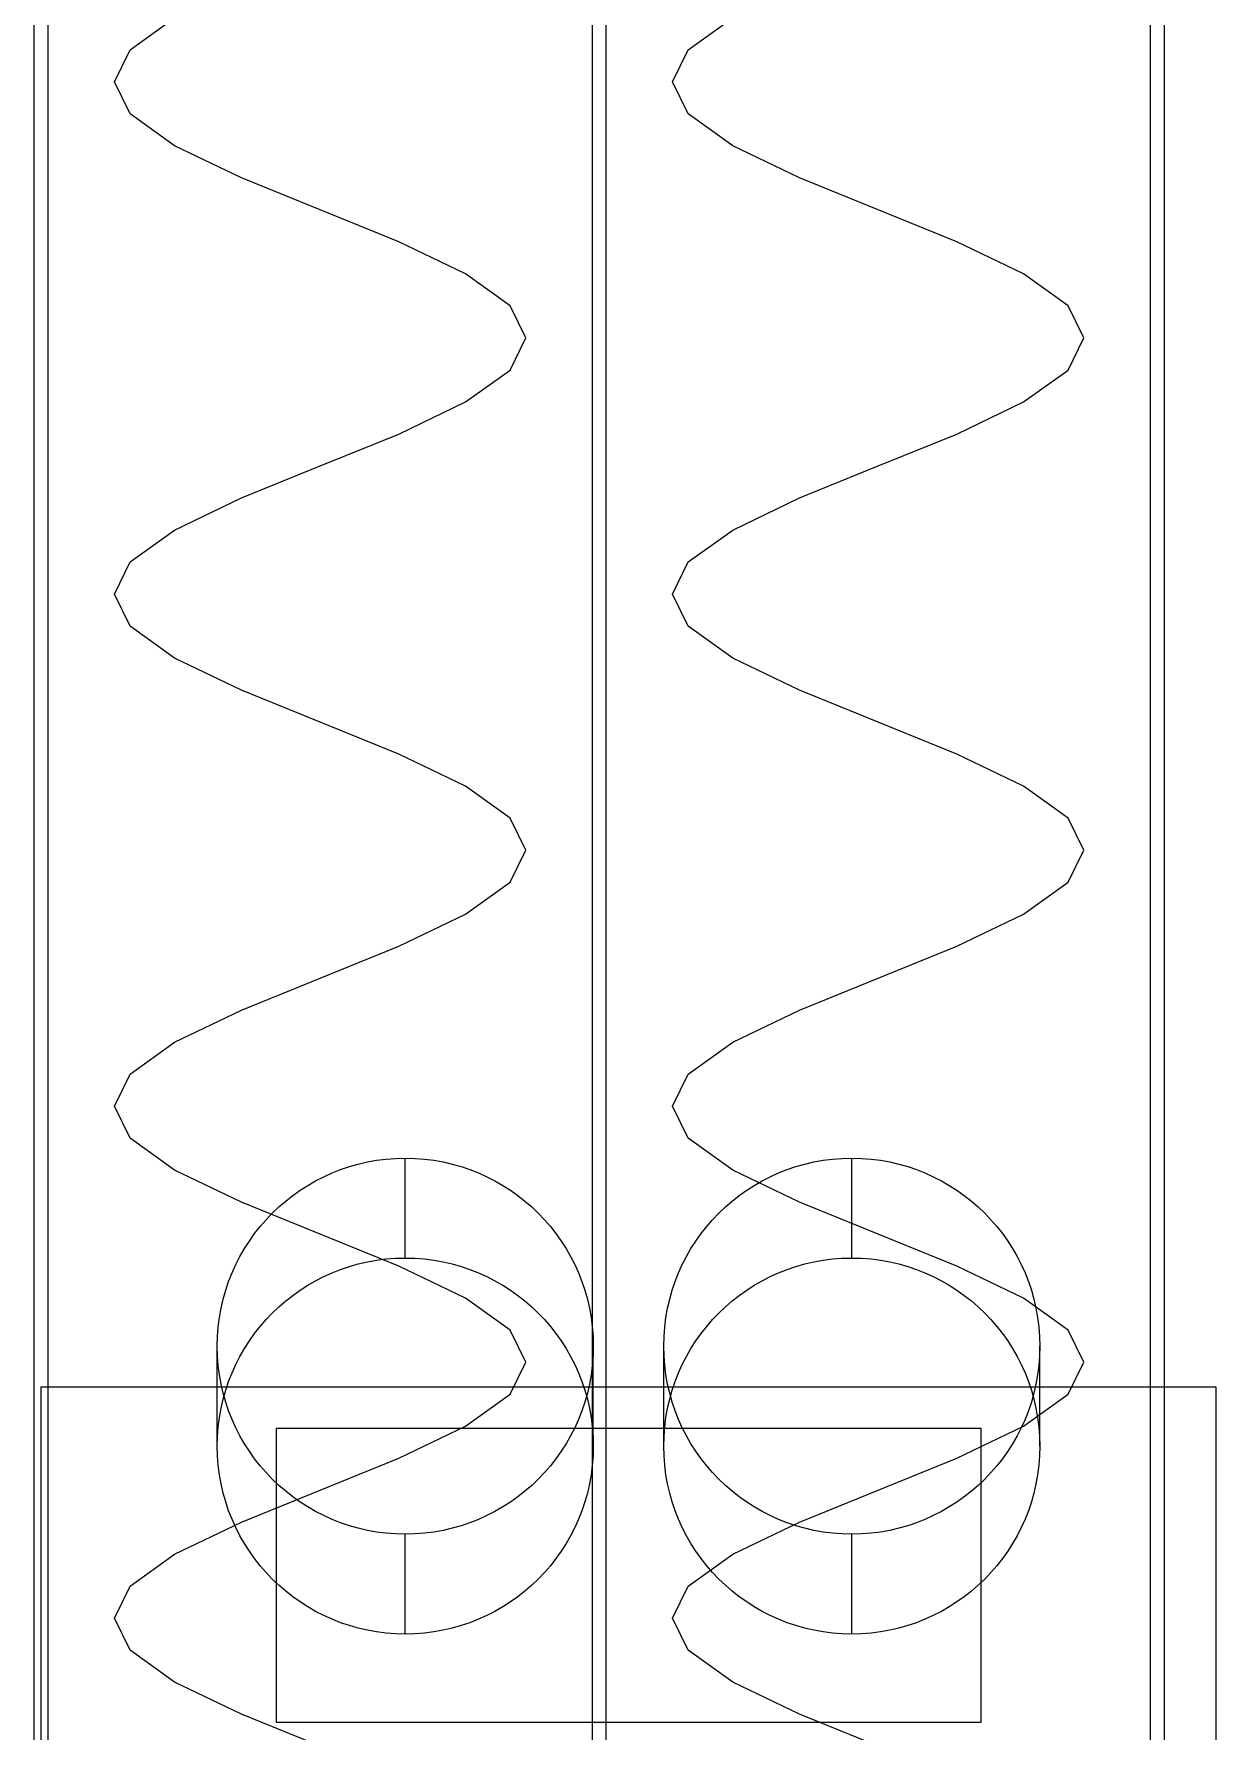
# Model space of a CAD drawing. Header units: metres. Extents: x -4 to 954, y -25 to 874.
# Drawn here: x 378.8 to 580, y 276.5 to 565.3 of the extents above; entities that cross this region are included whole.
import ezdxf

# ---------------------------------------------------------------- set-up
doc = ezdxf.new("R2010")
doc.units = ezdxf.units.M
for name, color, linetype in [('07_CHAROLAS_Y_CANALES', 5, 'Continuous'), ('08_RESORTES_HELICOIDALES', 1, 'Continuous'), ('11_CONSOLA_MANOMETROS_PRESOSTATO', 4, 'Continuous')]:
    doc.layers.add(name, color=color, linetype=linetype)

msp = doc.modelspace()

# ---------------------------------------------------------------- linework, layer by layer
at = {"layer": '07_CHAROLAS_Y_CANALES'}
for p, q in [((378.8, 800, 552), (378.8, 150, 552)), ((378.8, 800, 612), (378.8, 150, 612)), ((378.8, 800, 752), (378.8, 150, 752)), ((378.8, 800, 812), (378.8, 150, 812)), ((378.8, 800, 952), (378.8, 150, 952)), ((378.8, 800, 1012), (378.8, 150, 1012)), ((378.8, 800, 1152), (378.8, 150, 1152)), ((378.8, 800, 1212), (378.8, 150, 1212)), ((378.8, 800, 1352), (378.8, 150, 1352)), ((378.8, 800, 1412), (378.8, 150, 1412)), ((378.8, 800, 1552), (378.8, 150, 1552)), ((378.8, 800, 1612), (378.8, 150, 1612)), ((381.2, 150, 552), (381.2, 800, 552)), ((381.2, 150, 612), (381.2, 800, 552)), ((381.2, 150, 752), (381.2, 800, 752)), ((381.2, 150, 812), (381.2, 800, 752)), ((381.2, 150, 952), (381.2, 800, 952)), ((381.2, 150, 1012), (381.2, 800, 952)), ((381.2, 150, 1152), (381.2, 800, 1152)), ((381.2, 150, 1212), (381.2, 800, 1152)), ((381.2, 150, 1352), (381.2, 800, 1352)), ((381.2, 150, 1412), (381.2, 800, 1352)), ((381.2, 150, 1552), (381.2, 800, 1552)), ((381.2, 150, 1612), (381.2, 800, 1552)), ((473.8, 800, 552), (473.8, 150, 552)), ((473.8, 800, 612), (473.8, 150, 612)), ((473.8, 800, 752), (473.8, 150, 752)), ((473.8, 800, 812), (473.8, 150, 812)), ((473.8, 800, 952), (473.8, 150, 952)), ((473.8, 800, 1012), (473.8, 150, 1012)), ((473.8, 800, 1152), (473.8, 150, 1152)), ((473.8, 800, 1212), (473.8, 150, 1212)), ((473.8, 800, 1352), (473.8, 150, 1352)), ((473.8, 800, 1412), (473.8, 150, 1412)), ((473.8, 800, 1552), (473.8, 150, 1552)), ((473.8, 800, 1612), (473.8, 150, 1612)), ((476.2, 150, 552), (476.2, 800, 552)), ((476.2, 150, 612), (476.2, 800, 552)), ((476.2, 150, 752), (476.2, 800, 752)), ((476.2, 150, 812), (476.2, 800, 752)), ((476.2, 150, 952), (476.2, 800, 952)), ((476.2, 150, 1012), (476.2, 800, 952)), ((476.2, 150, 1152), (476.2, 800, 1152)), ((476.2, 150, 1212), (476.2, 800, 1152)), ((476.2, 150, 1352), (476.2, 800, 1352)), ((476.2, 150, 1412), (476.2, 800, 1352)), ((476.2, 150, 1552), (476.2, 800, 1552)), ((476.2, 150, 1612), (476.2, 800, 1552)), ((568.8, 800, 552), (568.8, 150, 552)), ((568.8, 800, 612), (568.8, 150, 612)), ((568.8, 800, 752), (568.8, 150, 752)), ((568.8, 800, 812), (568.8, 150, 812)), ((568.8, 800, 952), (568.8, 150, 952)), ((568.8, 800, 1012), (568.8, 150, 1012)), ((568.8, 800, 1152), (568.8, 150, 1152)), ((568.8, 800, 1212), (568.8, 150, 1212)), ((568.8, 800, 1352), (568.8, 150, 1352)), ((568.8, 800, 1412), (568.8, 150, 1412)), ((568.8, 800, 1552), (568.8, 150, 1552)), ((568.8, 800, 1612), (568.8, 150, 1612)), ((571.2, 150, 552), (571.2, 800, 552)), ((571.2, 150, 612), (571.2, 800, 552)), ((571.2, 150, 752), (571.2, 800, 752)), ((571.2, 150, 812), (571.2, 800, 752)), ((571.2, 150, 952), (571.2, 800, 952)), ((571.2, 150, 1012), (571.2, 800, 952)), ((571.2, 150, 1152), (571.2, 800, 1152)), ((571.2, 150, 1212), (571.2, 800, 1152)), ((571.2, 150, 1352), (571.2, 800, 1352)), ((571.2, 150, 1412), (571.2, 800, 1352)), ((571.2, 150, 1552), (571.2, 800, 1552)), ((571.2, 150, 1612), (571.2, 800, 1552))]:
    msp.add_line(p, q, dxfattribs=at)
at = {"layer": '08_RESORTES_HELICOIDALES'}
for p, q in [((395.16, 562.59, 581.61), (402.75, 568.04, 570.25)), ((395.16, 562.59, 781.61), (402.75, 568.04, 770.25)), ((395.16, 562.59, 981.61), (402.75, 568.04, 970.25)), ((395.16, 562.59, 1181.61), (402.75, 568.04, 1170.25)), ((395.16, 562.59, 1381.61), (402.75, 568.04, 1370.25)), ((395.16, 562.59, 1581.61), (402.75, 568.04, 1570.25)), ((490.16, 562.59, 581.61), (497.75, 568.04, 570.25)), ((490.16, 562.59, 781.61), (497.75, 568.04, 770.25)), ((490.16, 562.59, 981.61), (497.75, 568.04, 970.25)), ((490.16, 562.59, 1181.61), (497.75, 568.04, 1170.25)), ((490.16, 562.59, 1381.61), (497.75, 568.04, 1370.25)), ((490.16, 562.59, 1581.61), (497.75, 568.04, 1570.25)), ((392.5, 557.14, 595), (395.16, 562.59, 581.61)), ((392.5, 557.14, 795), (395.16, 562.59, 781.61)), ((392.5, 557.14, 995), (395.16, 562.59, 981.61)), ((392.5, 557.14, 1195), (395.16, 562.59, 1181.61)), ((392.5, 557.14, 1395), (395.16, 562.59, 1381.61)), ((392.5, 557.14, 1595), (395.16, 562.59, 1581.61)), ((487.5, 557.14, 595), (490.16, 562.59, 581.61)), ((487.5, 557.14, 795), (490.16, 562.59, 781.61)), ((487.5, 557.14, 995), (490.16, 562.59, 981.61)), ((487.5, 557.14, 1195), (490.16, 562.59, 1181.61)), ((487.5, 557.14, 1395), (490.16, 562.59, 1381.61)), ((487.5, 557.14, 1595), (490.16, 562.59, 1581.61)), ((395.16, 551.7, 608.39), (392.5, 557.14, 595)), ((395.16, 551.7, 808.39), (392.5, 557.14, 795)), ((395.16, 551.7, 1008.39), (392.5, 557.14, 995)), ((395.16, 551.7, 1208.39), (392.5, 557.14, 1195)), ((395.16, 551.7, 1408.39), (392.5, 557.14, 1395)), ((395.16, 551.7, 1608.39), (392.5, 557.14, 1595)), ((490.16, 551.7, 608.39), (487.5, 557.14, 595)), ((490.16, 551.7, 808.39), (487.5, 557.14, 795)), ((490.16, 551.7, 1008.39), (487.5, 557.14, 995)), ((490.16, 551.7, 1208.39), (487.5, 557.14, 1195)), ((490.16, 551.7, 1408.39), (487.5, 557.14, 1395)), ((490.16, 551.7, 1608.39), (487.5, 557.14, 1595)), ((402.75, 546.25, 619.75), (395.16, 551.7, 608.39)), ((402.75, 546.25, 819.75), (395.16, 551.7, 808.39)), ((402.75, 546.25, 1019.75), (395.16, 551.7, 1008.39)), ((402.75, 546.25, 1219.75), (395.16, 551.7, 1208.39)), ((402.75, 546.25, 1419.75), (395.16, 551.7, 1408.39)), ((402.75, 546.25, 1619.75), (395.16, 551.7, 1608.39)), ((497.75, 546.25, 619.75), (490.16, 551.7, 608.39)), ((497.75, 546.25, 819.75), (490.16, 551.7, 808.39)), ((497.75, 546.25, 1019.75), (490.16, 551.7, 1008.39)), ((497.75, 546.25, 1219.75), (490.16, 551.7, 1208.39)), ((497.75, 546.25, 1419.75), (490.16, 551.7, 1408.39)), ((497.75, 546.25, 1619.75), (490.16, 551.7, 1608.39)), ((414.11, 540.8, 627.34), (402.75, 546.25, 619.75)), ((414.11, 540.8, 827.34), (402.75, 546.25, 819.75)), ((414.11, 540.8, 1027.34), (402.75, 546.25, 1019.75)), ((414.11, 540.8, 1227.34), (402.75, 546.25, 1219.75)), ((414.11, 540.8, 1427.34), (402.75, 546.25, 1419.75)), ((414.11, 540.8, 1627.34), (402.75, 546.25, 1619.75)), ((509.11, 540.8, 627.34), (497.75, 546.25, 619.75)), ((509.11, 540.8, 827.34), (497.75, 546.25, 819.75)), ((509.11, 540.8, 1027.34), (497.75, 546.25, 1019.75)), ((509.11, 540.8, 1227.34), (497.75, 546.25, 1219.75)), ((509.11, 540.8, 1427.34), (497.75, 546.25, 1419.75)), ((509.11, 540.8, 1627.34), (497.75, 546.25, 1619.75)), ((427.5, 535.36, 630), (414.11, 540.8, 627.34)), ((427.5, 535.36, 830), (414.11, 540.8, 827.34)), ((427.5, 535.36, 1030), (414.11, 540.8, 1027.34)), ((427.5, 535.36, 1230), (414.11, 540.8, 1227.34)), ((427.5, 535.36, 1430), (414.11, 540.8, 1427.34)), ((427.5, 535.36, 1630), (414.11, 540.8, 1627.34)), ((522.5, 535.36, 630), (509.11, 540.8, 627.34)), ((522.5, 535.36, 830), (509.11, 540.8, 827.34)), ((522.5, 535.36, 1030), (509.11, 540.8, 1027.34)), ((522.5, 535.36, 1230), (509.11, 540.8, 1227.34)), ((522.5, 535.36, 1430), (509.11, 540.8, 1427.34)), ((522.5, 535.36, 1630), (509.11, 540.8, 1627.34)), ((440.89, 529.91, 627.34), (427.5, 535.36, 630)), ((440.89, 529.91, 827.34), (427.5, 535.36, 830)), ((440.89, 529.91, 1027.34), (427.5, 535.36, 1030)), ((440.89, 529.91, 1227.34), (427.5, 535.36, 1230)), ((440.89, 529.91, 1427.34), (427.5, 535.36, 1430)), ((440.89, 529.91, 1627.34), (427.5, 535.36, 1630)), ((535.89, 529.91, 627.34), (522.5, 535.36, 630)), ((535.89, 529.91, 827.34), (522.5, 535.36, 830)), ((535.89, 529.91, 1027.34), (522.5, 535.36, 1030)), ((535.89, 529.91, 1227.34), (522.5, 535.36, 1230)), ((535.89, 529.91, 1427.34), (522.5, 535.36, 1430)), ((535.89, 529.91, 1627.34), (522.5, 535.36, 1630)), ((452.25, 524.46, 619.75), (440.89, 529.91, 627.34)), ((452.25, 524.46, 819.75), (440.89, 529.91, 827.34)), ((452.25, 524.46, 1019.75), (440.89, 529.91, 1027.34)), ((452.25, 524.46, 1219.75), (440.89, 529.91, 1227.34)), ((452.25, 524.46, 1419.75), (440.89, 529.91, 1427.34)), ((452.25, 524.46, 1619.75), (440.89, 529.91, 1627.34)), ((547.25, 524.46, 619.75), (535.89, 529.91, 627.34)), ((547.25, 524.46, 819.75), (535.89, 529.91, 827.34)), ((547.25, 524.46, 1019.75), (535.89, 529.91, 1027.34)), ((547.25, 524.46, 1219.75), (535.89, 529.91, 1227.34)), ((547.25, 524.46, 1419.75), (535.89, 529.91, 1427.34)), ((547.25, 524.46, 1619.75), (535.89, 529.91, 1627.34)), ((459.84, 519.02, 608.39), (452.25, 524.46, 619.75)), ((459.84, 519.02, 808.39), (452.25, 524.46, 819.75)), ((459.84, 519.02, 1008.39), (452.25, 524.46, 1019.75)), ((459.84, 519.02, 1208.39), (452.25, 524.46, 1219.75)), ((459.84, 519.02, 1408.39), (452.25, 524.46, 1419.75)), ((459.84, 519.02, 1608.39), (452.25, 524.46, 1619.75)), ((554.84, 519.02, 608.39), (547.25, 524.46, 619.75)), ((554.84, 519.02, 808.39), (547.25, 524.46, 819.75)), ((554.84, 519.02, 1008.39), (547.25, 524.46, 1019.75)), ((554.84, 519.02, 1208.39), (547.25, 524.46, 1219.75)), ((554.84, 519.02, 1408.39), (547.25, 524.46, 1419.75)), ((554.84, 519.02, 1608.39), (547.25, 524.46, 1619.75)), ((462.5, 513.57, 595), (459.84, 519.02, 608.39)), ((462.5, 513.57, 795), (459.84, 519.02, 808.39)), ((462.5, 513.57, 995), (459.84, 519.02, 1008.39)), ((462.5, 513.57, 1195), (459.84, 519.02, 1208.39)), ((462.5, 513.57, 1395), (459.84, 519.02, 1408.39)), ((462.5, 513.57, 1595), (459.84, 519.02, 1608.39)), ((557.5, 513.57, 595), (554.84, 519.02, 608.39)), ((557.5, 513.57, 795), (554.84, 519.02, 808.39)), ((557.5, 513.57, 995), (554.84, 519.02, 1008.39)), ((557.5, 513.57, 1195), (554.84, 519.02, 1208.39)), ((557.5, 513.57, 1395), (554.84, 519.02, 1408.39)), ((557.5, 513.57, 1595), (554.84, 519.02, 1608.39)), ((459.84, 508.12, 581.61), (462.5, 513.57, 595)), ((459.84, 508.12, 781.61), (462.5, 513.57, 795)), ((459.84, 508.12, 981.61), (462.5, 513.57, 995)), ((459.84, 508.12, 1181.61), (462.5, 513.57, 1195)), ((459.84, 508.12, 1381.61), (462.5, 513.57, 1395)), ((459.84, 508.12, 1581.61), (462.5, 513.57, 1595)), ((554.84, 508.12, 581.61), (557.5, 513.57, 595)), ((554.84, 508.12, 781.61), (557.5, 513.57, 795)), ((554.84, 508.12, 981.61), (557.5, 513.57, 995)), ((554.84, 508.12, 1181.61), (557.5, 513.57, 1195)), ((554.84, 508.12, 1381.61), (557.5, 513.57, 1395)), ((554.84, 508.12, 1581.61), (557.5, 513.57, 1595)), ((452.25, 502.68, 570.25), (459.84, 508.12, 581.61)), ((452.25, 502.68, 770.25), (459.84, 508.12, 781.61)), ((452.25, 502.68, 970.25), (459.84, 508.12, 981.61)), ((452.25, 502.68, 1170.25), (459.84, 508.12, 1181.61)), ((452.25, 502.68, 1370.25), (459.84, 508.12, 1381.61)), ((452.25, 502.68, 1570.25), (459.84, 508.12, 1581.61)), ((547.25, 502.68, 570.25), (554.84, 508.12, 581.61)), ((547.25, 502.68, 770.25), (554.84, 508.12, 781.61)), ((547.25, 502.68, 970.25), (554.84, 508.12, 981.61)), ((547.25, 502.68, 1170.25), (554.84, 508.12, 1181.61)), ((547.25, 502.68, 1370.25), (554.84, 508.12, 1381.61)), ((547.25, 502.68, 1570.25), (554.84, 508.12, 1581.61)), ((440.89, 497.23, 562.66), (452.25, 502.68, 570.25)), ((440.89, 497.23, 762.66), (452.25, 502.68, 770.25)), ((440.89, 497.23, 962.66), (452.25, 502.68, 970.25)), ((440.89, 497.23, 1162.66), (452.25, 502.68, 1170.25)), ((440.89, 497.23, 1362.66), (452.25, 502.68, 1370.25)), ((440.89, 497.23, 1562.66), (452.25, 502.68, 1570.25)), ((535.89, 497.23, 562.66), (547.25, 502.68, 570.25)), ((535.89, 497.23, 762.66), (547.25, 502.68, 770.25)), ((535.89, 497.23, 962.66), (547.25, 502.68, 970.25)), ((535.89, 497.23, 1162.66), (547.25, 502.68, 1170.25)), ((535.89, 497.23, 1362.66), (547.25, 502.68, 1370.25)), ((535.89, 497.23, 1562.66), (547.25, 502.68, 1570.25)), ((427.5, 491.79, 560), (440.89, 497.23, 562.66)), ((427.5, 491.79, 760), (440.89, 497.23, 762.66)), ((427.5, 491.79, 960), (440.89, 497.23, 962.66)), ((427.5, 491.79, 1160), (440.89, 497.23, 1162.66)), ((427.5, 491.79, 1360), (440.89, 497.23, 1362.66)), ((427.5, 491.79, 1560), (440.89, 497.23, 1562.66)), ((522.5, 491.79, 560), (535.89, 497.23, 562.66)), ((522.5, 491.79, 760), (535.89, 497.23, 762.66)), ((522.5, 491.79, 960), (535.89, 497.23, 962.66)), ((522.5, 491.79, 1160), (535.89, 497.23, 1162.66)), ((522.5, 491.79, 1360), (535.89, 497.23, 1362.66)), ((522.5, 491.79, 1560), (535.89, 497.23, 1562.66)), ((414.11, 486.34, 562.66), (427.5, 491.79, 560)), ((414.11, 486.34, 762.66), (427.5, 491.79, 760)), ((414.11, 486.34, 962.66), (427.5, 491.79, 960)), ((414.11, 486.34, 1162.66), (427.5, 491.79, 1160)), ((414.11, 486.34, 1362.66), (427.5, 491.79, 1360)), ((414.11, 486.34, 1562.66), (427.5, 491.79, 1560)), ((509.11, 486.34, 562.66), (522.5, 491.79, 560)), ((509.11, 486.34, 762.66), (522.5, 491.79, 760)), ((509.11, 486.34, 962.66), (522.5, 491.79, 960)), ((509.11, 486.34, 1162.66), (522.5, 491.79, 1160)), ((509.11, 486.34, 1362.66), (522.5, 491.79, 1360)), ((509.11, 486.34, 1562.66), (522.5, 491.79, 1560)), ((402.75, 480.89, 570.25), (414.11, 486.34, 562.66)), ((402.75, 480.89, 770.25), (414.11, 486.34, 762.66)), ((402.75, 480.89, 970.25), (414.11, 486.34, 962.66)), ((402.75, 480.89, 1170.25), (414.11, 486.34, 1162.66)), ((402.75, 480.89, 1370.25), (414.11, 486.34, 1362.66)), ((402.75, 480.89, 1570.25), (414.11, 486.34, 1562.66)), ((497.75, 480.89, 570.25), (509.11, 486.34, 562.66)), ((497.75, 480.89, 770.25), (509.11, 486.34, 762.66)), ((497.75, 480.89, 970.25), (509.11, 486.34, 962.66)), ((497.75, 480.89, 1170.25), (509.11, 486.34, 1162.66)), ((497.75, 480.89, 1370.25), (509.11, 486.34, 1362.66)), ((497.75, 480.89, 1570.25), (509.11, 486.34, 1562.66)), ((395.16, 475.45, 581.61), (402.75, 480.89, 570.25)), ((395.16, 475.45, 781.61), (402.75, 480.89, 770.25)), ((395.16, 475.45, 981.61), (402.75, 480.89, 970.25)), ((395.16, 475.45, 1181.61), (402.75, 480.89, 1170.25)), ((395.16, 475.45, 1381.61), (402.75, 480.89, 1370.25)), ((395.16, 475.45, 1581.61), (402.75, 480.89, 1570.25)), ((490.16, 475.45, 581.61), (497.75, 480.89, 570.25)), ((490.16, 475.45, 781.61), (497.75, 480.89, 770.25)), ((490.16, 475.45, 981.61), (497.75, 480.89, 970.25)), ((490.16, 475.45, 1181.61), (497.75, 480.89, 1170.25)), ((490.16, 475.45, 1381.61), (497.75, 480.89, 1370.25)), ((490.16, 475.45, 1581.61), (497.75, 480.89, 1570.25)), ((392.5, 470, 595), (395.16, 475.45, 581.61)), ((392.5, 470, 795), (395.16, 475.45, 781.61)), ((392.5, 470, 995), (395.16, 475.45, 981.61)), ((392.5, 470, 1195), (395.16, 475.45, 1181.61)), ((392.5, 470, 1395), (395.16, 475.45, 1381.61)), ((392.5, 470, 1595), (395.16, 475.45, 1581.61)), ((487.5, 470, 595), (490.16, 475.45, 581.61)), ((487.5, 470, 795), (490.16, 475.45, 781.61)), ((487.5, 470, 995), (490.16, 475.45, 981.61)), ((487.5, 470, 1195), (490.16, 475.45, 1181.61)), ((487.5, 470, 1395), (490.16, 475.45, 1381.61)), ((487.5, 470, 1595), (490.16, 475.45, 1581.61)), ((395.16, 464.55, 608.39), (392.5, 470, 595)), ((395.16, 464.55, 808.39), (392.5, 470, 795)), ((395.16, 464.55, 1008.39), (392.5, 470, 995)), ((395.16, 464.55, 1208.39), (392.5, 470, 1195)), ((395.16, 464.55, 1408.39), (392.5, 470, 1395)), ((395.16, 464.55, 1608.39), (392.5, 470, 1595)), ((490.16, 464.55, 608.39), (487.5, 470, 595)), ((490.16, 464.55, 808.39), (487.5, 470, 795)), ((490.16, 464.55, 1008.39), (487.5, 470, 995)), ((490.16, 464.55, 1208.39), (487.5, 470, 1195)), ((490.16, 464.55, 1408.39), (487.5, 470, 1395)), ((490.16, 464.55, 1608.39), (487.5, 470, 1595)), ((402.75, 459.11, 619.75), (395.16, 464.55, 608.39)), ((402.75, 459.11, 819.75), (395.16, 464.55, 808.39)), ((402.75, 459.11, 1019.75), (395.16, 464.55, 1008.39)), ((402.75, 459.11, 1219.75), (395.16, 464.55, 1208.39)), ((402.75, 459.11, 1419.75), (395.16, 464.55, 1408.39)), ((402.75, 459.11, 1619.75), (395.16, 464.55, 1608.39)), ((497.75, 459.11, 619.75), (490.16, 464.55, 608.39)), ((497.75, 459.11, 819.75), (490.16, 464.55, 808.39)), ((497.75, 459.11, 1019.75), (490.16, 464.55, 1008.39)), ((497.75, 459.11, 1219.75), (490.16, 464.55, 1208.39)), ((497.75, 459.11, 1419.75), (490.16, 464.55, 1408.39)), ((497.75, 459.11, 1619.75), (490.16, 464.55, 1608.39)), ((414.11, 453.66, 627.34), (402.75, 459.11, 619.75)), ((414.11, 453.66, 827.34), (402.75, 459.11, 819.75)), ((414.11, 453.66, 1027.34), (402.75, 459.11, 1019.75)), ((414.11, 453.66, 1227.34), (402.75, 459.11, 1219.75)), ((414.11, 453.66, 1427.34), (402.75, 459.11, 1419.75)), ((414.11, 453.66, 1627.34), (402.75, 459.11, 1619.75)), ((509.11, 453.66, 627.34), (497.75, 459.11, 619.75)), ((509.11, 453.66, 827.34), (497.75, 459.11, 819.75)), ((509.11, 453.66, 1027.34), (497.75, 459.11, 1019.75)), ((509.11, 453.66, 1227.34), (497.75, 459.11, 1219.75)), ((509.11, 453.66, 1427.34), (497.75, 459.11, 1419.75)), ((509.11, 453.66, 1627.34), (497.75, 459.11, 1619.75)), ((427.5, 448.21, 630), (414.11, 453.66, 627.34)), ((427.5, 448.21, 830), (414.11, 453.66, 827.34)), ((427.5, 448.21, 1030), (414.11, 453.66, 1027.34)), ((427.5, 448.21, 1230), (414.11, 453.66, 1227.34)), ((427.5, 448.21, 1430), (414.11, 453.66, 1427.34)), ((427.5, 448.21, 1630), (414.11, 453.66, 1627.34)), ((522.5, 448.21, 630), (509.11, 453.66, 627.34)), ((522.5, 448.21, 830), (509.11, 453.66, 827.34)), ((522.5, 448.21, 1030), (509.11, 453.66, 1027.34)), ((522.5, 448.21, 1230), (509.11, 453.66, 1227.34)), ((522.5, 448.21, 1430), (509.11, 453.66, 1427.34)), ((522.5, 448.21, 1630), (509.11, 453.66, 1627.34)), ((440.89, 442.77, 627.34), (427.5, 448.21, 630)), ((440.89, 442.77, 827.34), (427.5, 448.21, 830)), ((440.89, 442.77, 1027.34), (427.5, 448.21, 1030)), ((440.89, 442.77, 1227.34), (427.5, 448.21, 1230)), ((440.89, 442.77, 1427.34), (427.5, 448.21, 1430)), ((440.89, 442.77, 1627.34), (427.5, 448.21, 1630)), ((535.89, 442.77, 627.34), (522.5, 448.21, 630)), ((535.89, 442.77, 827.34), (522.5, 448.21, 830)), ((535.89, 442.77, 1027.34), (522.5, 448.21, 1030)), ((535.89, 442.77, 1227.34), (522.5, 448.21, 1230)), ((535.89, 442.77, 1427.34), (522.5, 448.21, 1430)), ((535.89, 442.77, 1627.34), (522.5, 448.21, 1630)), ((452.25, 437.32, 619.75), (440.89, 442.77, 627.34)), ((452.25, 437.32, 819.75), (440.89, 442.77, 827.34)), ((452.25, 437.32, 1019.75), (440.89, 442.77, 1027.34)), ((452.25, 437.32, 1219.75), (440.89, 442.77, 1227.34)), ((452.25, 437.32, 1419.75), (440.89, 442.77, 1427.34)), ((452.25, 437.32, 1619.75), (440.89, 442.77, 1627.34)), ((547.25, 437.32, 619.75), (535.89, 442.77, 627.34)), ((547.25, 437.32, 819.75), (535.89, 442.77, 827.34)), ((547.25, 437.32, 1019.75), (535.89, 442.77, 1027.34)), ((547.25, 437.32, 1219.75), (535.89, 442.77, 1227.34)), ((547.25, 437.32, 1419.75), (535.89, 442.77, 1427.34)), ((547.25, 437.32, 1619.75), (535.89, 442.77, 1627.34)), ((459.84, 431.88, 608.39), (452.25, 437.32, 619.75)), ((459.84, 431.88, 808.39), (452.25, 437.32, 819.75)), ((459.84, 431.88, 1008.39), (452.25, 437.32, 1019.75)), ((459.84, 431.88, 1208.39), (452.25, 437.32, 1219.75)), ((459.84, 431.88, 1408.39), (452.25, 437.32, 1419.75)), ((459.84, 431.88, 1608.39), (452.25, 437.32, 1619.75)), ((554.84, 431.88, 608.39), (547.25, 437.32, 619.75)), ((554.84, 431.88, 808.39), (547.25, 437.32, 819.75)), ((554.84, 431.88, 1008.39), (547.25, 437.32, 1019.75)), ((554.84, 431.88, 1208.39), (547.25, 437.32, 1219.75)), ((554.84, 431.88, 1408.39), (547.25, 437.32, 1419.75)), ((554.84, 431.88, 1608.39), (547.25, 437.32, 1619.75)), ((462.5, 426.43, 595), (459.84, 431.88, 608.39)), ((462.5, 426.43, 795), (459.84, 431.88, 808.39)), ((462.5, 426.43, 995), (459.84, 431.88, 1008.39)), ((462.5, 426.43, 1195), (459.84, 431.88, 1208.39)), ((462.5, 426.43, 1395), (459.84, 431.88, 1408.39)), ((462.5, 426.43, 1595), (459.84, 431.88, 1608.39)), ((557.5, 426.43, 595), (554.84, 431.88, 608.39)), ((557.5, 426.43, 795), (554.84, 431.88, 808.39)), ((557.5, 426.43, 995), (554.84, 431.88, 1008.39)), ((557.5, 426.43, 1195), (554.84, 431.88, 1208.39)), ((557.5, 426.43, 1395), (554.84, 431.88, 1408.39)), ((557.5, 426.43, 1595), (554.84, 431.88, 1608.39)), ((459.84, 420.98, 581.61), (462.5, 426.43, 595)), ((459.84, 420.98, 781.61), (462.5, 426.43, 795)), ((459.84, 420.98, 981.61), (462.5, 426.43, 995)), ((459.84, 420.98, 1181.61), (462.5, 426.43, 1195)), ((459.84, 420.98, 1381.61), (462.5, 426.43, 1395)), ((459.84, 420.98, 1581.61), (462.5, 426.43, 1595)), ((554.84, 420.98, 581.61), (557.5, 426.43, 595)), ((554.84, 420.98, 781.61), (557.5, 426.43, 795)), ((554.84, 420.98, 981.61), (557.5, 426.43, 995)), ((554.84, 420.98, 1181.61), (557.5, 426.43, 1195)), ((554.84, 420.98, 1381.61), (557.5, 426.43, 1395)), ((554.84, 420.98, 1581.61), (557.5, 426.43, 1595)), ((452.25, 415.54, 570.25), (459.84, 420.98, 581.61)), ((452.25, 415.54, 770.25), (459.84, 420.98, 781.61)), ((452.25, 415.54, 970.25), (459.84, 420.98, 981.61)), ((452.25, 415.54, 1170.25), (459.84, 420.98, 1181.61)), ((452.25, 415.54, 1370.25), (459.84, 420.98, 1381.61)), ((452.25, 415.54, 1570.25), (459.84, 420.98, 1581.61)), ((547.25, 415.54, 570.25), (554.84, 420.98, 581.61)), ((547.25, 415.54, 770.25), (554.84, 420.98, 781.61)), ((547.25, 415.54, 970.25), (554.84, 420.98, 981.61)), ((547.25, 415.54, 1170.25), (554.84, 420.98, 1181.61)), ((547.25, 415.54, 1370.25), (554.84, 420.98, 1381.61)), ((547.25, 415.54, 1570.25), (554.84, 420.98, 1581.61)), ((440.89, 410.09, 562.66), (452.25, 415.54, 570.25)), ((440.89, 410.09, 762.66), (452.25, 415.54, 770.25)), ((440.89, 410.09, 962.66), (452.25, 415.54, 970.25)), ((440.89, 410.09, 1162.66), (452.25, 415.54, 1170.25)), ((440.89, 410.09, 1362.66), (452.25, 415.54, 1370.25)), ((440.89, 410.09, 1562.66), (452.25, 415.54, 1570.25)), ((535.89, 410.09, 562.66), (547.25, 415.54, 570.25)), ((535.89, 410.09, 762.66), (547.25, 415.54, 770.25)), ((535.89, 410.09, 962.66), (547.25, 415.54, 970.25)), ((535.89, 410.09, 1162.66), (547.25, 415.54, 1170.25)), ((535.89, 410.09, 1362.66), (547.25, 415.54, 1370.25)), ((535.89, 410.09, 1562.66), (547.25, 415.54, 1570.25)), ((427.5, 404.64, 560), (440.89, 410.09, 562.66)), ((427.5, 404.64, 760), (440.89, 410.09, 762.66)), ((427.5, 404.64, 960), (440.89, 410.09, 962.66)), ((427.5, 404.64, 1160), (440.89, 410.09, 1162.66)), ((427.5, 404.64, 1360), (440.89, 410.09, 1362.66)), ((427.5, 404.64, 1560), (440.89, 410.09, 1562.66)), ((522.5, 404.64, 560), (535.89, 410.09, 562.66)), ((522.5, 404.64, 760), (535.89, 410.09, 762.66)), ((522.5, 404.64, 960), (535.89, 410.09, 962.66)), ((522.5, 404.64, 1160), (535.89, 410.09, 1162.66)), ((522.5, 404.64, 1360), (535.89, 410.09, 1362.66)), ((522.5, 404.64, 1560), (535.89, 410.09, 1562.66)), ((414.11, 399.2, 562.66), (427.5, 404.64, 560)), ((414.11, 399.2, 762.66), (427.5, 404.64, 760)), ((414.11, 399.2, 962.66), (427.5, 404.64, 960)), ((414.11, 399.2, 1162.66), (427.5, 404.64, 1160)), ((414.11, 399.2, 1362.66), (427.5, 404.64, 1360)), ((414.11, 399.2, 1562.66), (427.5, 404.64, 1560)), ((509.11, 399.2, 562.66), (522.5, 404.64, 560)), ((509.11, 399.2, 762.66), (522.5, 404.64, 760)), ((509.11, 399.2, 962.66), (522.5, 404.64, 960)), ((509.11, 399.2, 1162.66), (522.5, 404.64, 1160)), ((509.11, 399.2, 1362.66), (522.5, 404.64, 1360)), ((509.11, 399.2, 1562.66), (522.5, 404.64, 1560)), ((402.75, 393.75, 570.25), (414.11, 399.2, 562.66)), ((402.75, 393.75, 770.25), (414.11, 399.2, 762.66)), ((402.75, 393.75, 970.25), (414.11, 399.2, 962.66)), ((402.75, 393.75, 1170.25), (414.11, 399.2, 1162.66)), ((402.75, 393.75, 1370.25), (414.11, 399.2, 1362.66)), ((402.75, 393.75, 1570.25), (414.11, 399.2, 1562.66)), ((497.75, 393.75, 570.25), (509.11, 399.2, 562.66)), ((497.75, 393.75, 770.25), (509.11, 399.2, 762.66)), ((497.75, 393.75, 970.25), (509.11, 399.2, 962.66)), ((497.75, 393.75, 1170.25), (509.11, 399.2, 1162.66)), ((497.75, 393.75, 1370.25), (509.11, 399.2, 1362.66)), ((497.75, 393.75, 1570.25), (509.11, 399.2, 1562.66)), ((395.16, 388.3, 581.61), (402.75, 393.75, 570.25)), ((395.16, 388.3, 781.61), (402.75, 393.75, 770.25)), ((395.16, 388.3, 981.61), (402.75, 393.75, 970.25)), ((395.16, 388.3, 1181.61), (402.75, 393.75, 1170.25)), ((395.16, 388.3, 1381.61), (402.75, 393.75, 1370.25)), ((395.16, 388.3, 1581.61), (402.75, 393.75, 1570.25)), ((490.16, 388.3, 581.61), (497.75, 393.75, 570.25)), ((490.16, 388.3, 781.61), (497.75, 393.75, 770.25)), ((490.16, 388.3, 981.61), (497.75, 393.75, 970.25)), ((490.16, 388.3, 1181.61), (497.75, 393.75, 1170.25)), ((490.16, 388.3, 1381.61), (497.75, 393.75, 1370.25)), ((490.16, 388.3, 1581.61), (497.75, 393.75, 1570.25)), ((392.5, 382.86, 595), (395.16, 388.3, 581.61)), ((392.5, 382.86, 795), (395.16, 388.3, 781.61)), ((392.5, 382.86, 995), (395.16, 388.3, 981.61)), ((392.5, 382.86, 1195), (395.16, 388.3, 1181.61)), ((392.5, 382.86, 1395), (395.16, 388.3, 1381.61)), ((392.5, 382.86, 1595), (395.16, 388.3, 1581.61)), ((487.5, 382.86, 595), (490.16, 388.3, 581.61)), ((487.5, 382.86, 795), (490.16, 388.3, 781.61)), ((487.5, 382.86, 995), (490.16, 388.3, 981.61)), ((487.5, 382.86, 1195), (490.16, 388.3, 1181.61)), ((487.5, 382.86, 1395), (490.16, 388.3, 1381.61)), ((487.5, 382.86, 1595), (490.16, 388.3, 1581.61)), ((395.16, 377.41, 608.39), (392.5, 382.86, 595)), ((395.16, 377.41, 808.39), (392.5, 382.86, 795)), ((395.16, 377.41, 1008.39), (392.5, 382.86, 995)), ((395.16, 377.41, 1208.39), (392.5, 382.86, 1195)), ((395.16, 377.41, 1408.39), (392.5, 382.86, 1395)), ((395.16, 377.41, 1608.39), (392.5, 382.86, 1595)), ((490.16, 377.41, 608.39), (487.5, 382.86, 595)), ((490.16, 377.41, 808.39), (487.5, 382.86, 795)), ((490.16, 377.41, 1008.39), (487.5, 382.86, 995)), ((490.16, 377.41, 1208.39), (487.5, 382.86, 1195)), ((490.16, 377.41, 1408.39), (487.5, 382.86, 1395)), ((490.16, 377.41, 1608.39), (487.5, 382.86, 1595)), ((402.75, 371.96, 619.75), (395.16, 377.41, 608.39)), ((402.75, 371.96, 819.75), (395.16, 377.41, 808.39)), ((402.75, 371.96, 1019.75), (395.16, 377.41, 1008.39)), ((402.75, 371.96, 1219.75), (395.16, 377.41, 1208.39)), ((402.75, 371.96, 1419.75), (395.16, 377.41, 1408.39)), ((402.75, 371.96, 1619.75), (395.16, 377.41, 1608.39)), ((497.75, 371.96, 619.75), (490.16, 377.41, 608.39)), ((497.75, 371.96, 819.75), (490.16, 377.41, 808.39)), ((497.75, 371.96, 1019.75), (490.16, 377.41, 1008.39)), ((497.75, 371.96, 1219.75), (490.16, 377.41, 1208.39)), ((497.75, 371.96, 1419.75), (490.16, 377.41, 1408.39)), ((497.75, 371.96, 1619.75), (490.16, 377.41, 1608.39)), ((414.11, 366.52, 627.34), (402.75, 371.96, 619.75)), ((414.11, 366.52, 827.34), (402.75, 371.96, 819.75)), ((414.11, 366.52, 1027.34), (402.75, 371.96, 1019.75)), ((414.11, 366.52, 1227.34), (402.75, 371.96, 1219.75)), ((414.11, 366.52, 1427.34), (402.75, 371.96, 1419.75)), ((414.11, 366.52, 1627.34), (402.75, 371.96, 1619.75)), ((509.11, 366.52, 627.34), (497.75, 371.96, 619.75)), ((509.11, 366.52, 827.34), (497.75, 371.96, 819.75)), ((509.11, 366.52, 1027.34), (497.75, 371.96, 1019.75)), ((509.11, 366.52, 1227.34), (497.75, 371.96, 1219.75)), ((509.11, 366.52, 1427.34), (497.75, 371.96, 1419.75)), ((509.11, 366.52, 1627.34), (497.75, 371.96, 1619.75)), ((427.5, 361.07, 630), (414.11, 366.52, 627.34)), ((427.5, 361.07, 830), (414.11, 366.52, 827.34)), ((427.5, 361.07, 1030), (414.11, 366.52, 1027.34)), ((427.5, 361.07, 1230), (414.11, 366.52, 1227.34)), ((427.5, 361.07, 1430), (414.11, 366.52, 1427.34)), ((427.5, 361.07, 1630), (414.11, 366.52, 1627.34)), ((522.5, 361.07, 630), (509.11, 366.52, 627.34)), ((522.5, 361.07, 830), (509.11, 366.52, 827.34)), ((522.5, 361.07, 1030), (509.11, 366.52, 1027.34)), ((522.5, 361.07, 1230), (509.11, 366.52, 1227.34)), ((522.5, 361.07, 1430), (509.11, 366.52, 1427.34)), ((522.5, 361.07, 1630), (509.11, 366.52, 1627.34)), ((440.89, 355.62, 627.34), (427.5, 361.07, 630)), ((440.89, 355.62, 827.34), (427.5, 361.07, 830)), ((440.89, 355.62, 1027.34), (427.5, 361.07, 1030)), ((440.89, 355.62, 1227.34), (427.5, 361.07, 1230)), ((440.89, 355.62, 1427.34), (427.5, 361.07, 1430)), ((440.89, 355.62, 1627.34), (427.5, 361.07, 1630)), ((535.89, 355.62, 627.34), (522.5, 361.07, 630)), ((535.89, 355.62, 827.34), (522.5, 361.07, 830)), ((535.89, 355.62, 1027.34), (522.5, 361.07, 1030)), ((535.89, 355.62, 1227.34), (522.5, 361.07, 1230)), ((535.89, 355.62, 1427.34), (522.5, 361.07, 1430)), ((535.89, 355.62, 1627.34), (522.5, 361.07, 1630)), ((452.25, 350.18, 619.75), (440.89, 355.62, 627.34)), ((452.25, 350.18, 819.75), (440.89, 355.62, 827.34)), ((452.25, 350.18, 1019.75), (440.89, 355.62, 1027.34)), ((452.25, 350.18, 1219.75), (440.89, 355.62, 1227.34)), ((452.25, 350.18, 1419.75), (440.89, 355.62, 1427.34)), ((452.25, 350.18, 1619.75), (440.89, 355.62, 1627.34)), ((547.25, 350.18, 619.75), (535.89, 355.62, 627.34)), ((547.25, 350.18, 819.75), (535.89, 355.62, 827.34)), ((547.25, 350.18, 1019.75), (535.89, 355.62, 1027.34)), ((547.25, 350.18, 1219.75), (535.89, 355.62, 1227.34)), ((547.25, 350.18, 1419.75), (535.89, 355.62, 1427.34)), ((547.25, 350.18, 1619.75), (535.89, 355.62, 1627.34)), ((459.84, 344.73, 608.39), (452.25, 350.18, 619.75)), ((459.84, 344.73, 808.39), (452.25, 350.18, 819.75)), ((459.84, 344.73, 1008.39), (452.25, 350.18, 1019.75)), ((459.84, 344.73, 1208.39), (452.25, 350.18, 1219.75)), ((459.84, 344.73, 1408.39), (452.25, 350.18, 1419.75)), ((459.84, 344.73, 1608.39), (452.25, 350.18, 1619.75)), ((554.84, 344.73, 608.39), (547.25, 350.18, 619.75)), ((554.84, 344.73, 808.39), (547.25, 350.18, 819.75)), ((554.84, 344.73, 1008.39), (547.25, 350.18, 1019.75)), ((554.84, 344.73, 1208.39), (547.25, 350.18, 1219.75)), ((554.84, 344.73, 1408.39), (547.25, 350.18, 1419.75)), ((554.84, 344.73, 1608.39), (547.25, 350.18, 1619.75)), ((462.5, 339.29, 595), (459.84, 344.73, 608.39)), ((462.5, 339.29, 795), (459.84, 344.73, 808.39)), ((462.5, 339.29, 995), (459.84, 344.73, 1008.39)), ((462.5, 339.29, 1195), (459.84, 344.73, 1208.39)), ((462.5, 339.29, 1395), (459.84, 344.73, 1408.39)), ((462.5, 339.29, 1595), (459.84, 344.73, 1608.39)), ((557.5, 339.29, 595), (554.84, 344.73, 608.39)), ((557.5, 339.29, 795), (554.84, 344.73, 808.39)), ((557.5, 339.29, 995), (554.84, 344.73, 1008.39)), ((557.5, 339.29, 1195), (554.84, 344.73, 1208.39)), ((557.5, 339.29, 1395), (554.84, 344.73, 1408.39)), ((557.5, 339.29, 1595), (554.84, 344.73, 1608.39)), ((459.84, 333.84, 581.61), (462.5, 339.29, 595)), ((459.84, 333.84, 781.61), (462.5, 339.29, 795)), ((459.84, 333.84, 981.61), (462.5, 339.29, 995)), ((459.84, 333.84, 1181.61), (462.5, 339.29, 1195)), ((459.84, 333.84, 1381.61), (462.5, 339.29, 1395)), ((459.84, 333.84, 1581.61), (462.5, 339.29, 1595)), ((554.84, 333.84, 581.61), (557.5, 339.29, 595)), ((554.84, 333.84, 781.61), (557.5, 339.29, 795)), ((554.84, 333.84, 981.61), (557.5, 339.29, 995)), ((554.84, 333.84, 1181.61), (557.5, 339.29, 1195)), ((554.84, 333.84, 1381.61), (557.5, 339.29, 1395)), ((554.84, 333.84, 1581.61), (557.5, 339.29, 1595)), ((452.25, 328.39, 570.25), (459.84, 333.84, 581.61)), ((452.25, 328.39, 770.25), (459.84, 333.84, 781.61)), ((452.25, 328.39, 970.25), (459.84, 333.84, 981.61)), ((452.25, 328.39, 1170.25), (459.84, 333.84, 1181.61)), ((452.25, 328.39, 1370.25), (459.84, 333.84, 1381.61)), ((452.25, 328.39, 1570.25), (459.84, 333.84, 1581.61)), ((547.25, 328.39, 570.25), (554.84, 333.84, 581.61)), ((547.25, 328.39, 770.25), (554.84, 333.84, 781.61)), ((547.25, 328.39, 970.25), (554.84, 333.84, 981.61)), ((547.25, 328.39, 1170.25), (554.84, 333.84, 1181.61)), ((547.25, 328.39, 1370.25), (554.84, 333.84, 1381.61)), ((547.25, 328.39, 1570.25), (554.84, 333.84, 1581.61)), ((440.89, 322.95, 562.66), (452.25, 328.39, 570.25)), ((440.89, 322.95, 762.66), (452.25, 328.39, 770.25)), ((440.89, 322.95, 962.66), (452.25, 328.39, 970.25)), ((440.89, 322.95, 1162.66), (452.25, 328.39, 1170.25)), ((440.89, 322.95, 1362.66), (452.25, 328.39, 1370.25)), ((440.89, 322.95, 1562.66), (452.25, 328.39, 1570.25)), ((535.89, 322.95, 562.66), (547.25, 328.39, 570.25)), ((535.89, 322.95, 762.66), (547.25, 328.39, 770.25)), ((535.89, 322.95, 962.66), (547.25, 328.39, 970.25)), ((535.89, 322.95, 1162.66), (547.25, 328.39, 1170.25)), ((535.89, 322.95, 1362.66), (547.25, 328.39, 1370.25)), ((535.89, 322.95, 1562.66), (547.25, 328.39, 1570.25)), ((427.5, 317.5, 560), (440.89, 322.95, 562.66)), ((427.5, 317.5, 760), (440.89, 322.95, 762.66)), ((427.5, 317.5, 960), (440.89, 322.95, 962.66)), ((427.5, 317.5, 1160), (440.89, 322.95, 1162.66)), ((427.5, 317.5, 1360), (440.89, 322.95, 1362.66)), ((427.5, 317.5, 1560), (440.89, 322.95, 1562.66)), ((522.5, 317.5, 560), (535.89, 322.95, 562.66)), ((522.5, 317.5, 760), (535.89, 322.95, 762.66)), ((522.5, 317.5, 960), (535.89, 322.95, 962.66)), ((522.5, 317.5, 1160), (535.89, 322.95, 1162.66)), ((522.5, 317.5, 1360), (535.89, 322.95, 1362.66)), ((522.5, 317.5, 1560), (535.89, 322.95, 1562.66)), ((414.11, 312.05, 562.66), (427.5, 317.5, 560)), ((414.11, 312.05, 762.66), (427.5, 317.5, 760)), ((414.11, 312.05, 962.66), (427.5, 317.5, 960)), ((414.11, 312.05, 1162.66), (427.5, 317.5, 1160)), ((414.11, 312.05, 1362.66), (427.5, 317.5, 1360)), ((414.11, 312.05, 1562.66), (427.5, 317.5, 1560)), ((509.11, 312.05, 562.66), (522.5, 317.5, 560)), ((509.11, 312.05, 762.66), (522.5, 317.5, 760)), ((509.11, 312.05, 962.66), (522.5, 317.5, 960)), ((509.11, 312.05, 1162.66), (522.5, 317.5, 1160)), ((509.11, 312.05, 1362.66), (522.5, 317.5, 1360)), ((509.11, 312.05, 1562.66), (522.5, 317.5, 1560)), ((402.75, 306.61, 570.25), (414.11, 312.05, 562.66)), ((402.75, 306.61, 770.25), (414.11, 312.05, 762.66)), ((402.75, 306.61, 970.25), (414.11, 312.05, 962.66)), ((402.75, 306.61, 1170.25), (414.11, 312.05, 1162.66)), ((402.75, 306.61, 1370.25), (414.11, 312.05, 1362.66)), ((402.75, 306.61, 1570.25), (414.11, 312.05, 1562.66)), ((497.75, 306.61, 570.25), (509.11, 312.05, 562.66)), ((497.75, 306.61, 770.25), (509.11, 312.05, 762.66)), ((497.75, 306.61, 970.25), (509.11, 312.05, 962.66)), ((497.75, 306.61, 1170.25), (509.11, 312.05, 1162.66)), ((497.75, 306.61, 1370.25), (509.11, 312.05, 1362.66)), ((497.75, 306.61, 1570.25), (509.11, 312.05, 1562.66)), ((395.16, 301.16, 581.61), (402.75, 306.61, 570.25)), ((395.16, 301.16, 781.61), (402.75, 306.61, 770.25)), ((395.16, 301.16, 981.61), (402.75, 306.61, 970.25)), ((395.16, 301.16, 1181.61), (402.75, 306.61, 1170.25)), ((395.16, 301.16, 1381.61), (402.75, 306.61, 1370.25)), ((395.16, 301.16, 1581.61), (402.75, 306.61, 1570.25)), ((490.16, 301.16, 581.61), (497.75, 306.61, 570.25)), ((490.16, 301.16, 781.61), (497.75, 306.61, 770.25)), ((490.16, 301.16, 981.61), (497.75, 306.61, 970.25)), ((490.16, 301.16, 1181.61), (497.75, 306.61, 1170.25)), ((490.16, 301.16, 1381.61), (497.75, 306.61, 1370.25)), ((490.16, 301.16, 1581.61), (497.75, 306.61, 1570.25)), ((392.5, 295.71, 595), (395.16, 301.16, 581.61)), ((392.5, 295.71, 795), (395.16, 301.16, 781.61)), ((392.5, 295.71, 995), (395.16, 301.16, 981.61)), ((392.5, 295.71, 1195), (395.16, 301.16, 1181.61)), ((392.5, 295.71, 1395), (395.16, 301.16, 1381.61)), ((392.5, 295.71, 1595), (395.16, 301.16, 1581.61)), ((487.5, 295.71, 595), (490.16, 301.16, 581.61)), ((487.5, 295.71, 795), (490.16, 301.16, 781.61)), ((487.5, 295.71, 995), (490.16, 301.16, 981.61)), ((487.5, 295.71, 1195), (490.16, 301.16, 1181.61)), ((487.5, 295.71, 1395), (490.16, 301.16, 1381.61)), ((487.5, 295.71, 1595), (490.16, 301.16, 1581.61)), ((395.16, 290.27, 608.39), (392.5, 295.71, 595)), ((395.16, 290.27, 808.39), (392.5, 295.71, 795)), ((395.16, 290.27, 1008.39), (392.5, 295.71, 995)), ((395.16, 290.27, 1208.39), (392.5, 295.71, 1195)), ((395.16, 290.27, 1408.39), (392.5, 295.71, 1395)), ((395.16, 290.27, 1608.39), (392.5, 295.71, 1595)), ((490.16, 290.27, 608.39), (487.5, 295.71, 595)), ((490.16, 290.27, 808.39), (487.5, 295.71, 795)), ((490.16, 290.27, 1008.39), (487.5, 295.71, 995)), ((490.16, 290.27, 1208.39), (487.5, 295.71, 1195)), ((490.16, 290.27, 1408.39), (487.5, 295.71, 1395)), ((490.16, 290.27, 1608.39), (487.5, 295.71, 1595)), ((402.75, 284.82, 619.75), (395.16, 290.27, 608.39)), ((402.75, 284.82, 819.75), (395.16, 290.27, 808.39)), ((402.75, 284.82, 1019.75), (395.16, 290.27, 1008.39)), ((402.75, 284.82, 1219.75), (395.16, 290.27, 1208.39)), ((402.75, 284.82, 1419.75), (395.16, 290.27, 1408.39)), ((402.75, 284.82, 1619.75), (395.16, 290.27, 1608.39)), ((497.75, 284.82, 619.75), (490.16, 290.27, 608.39)), ((497.75, 284.82, 819.75), (490.16, 290.27, 808.39)), ((497.75, 284.82, 1019.75), (490.16, 290.27, 1008.39)), ((497.75, 284.82, 1219.75), (490.16, 290.27, 1208.39)), ((497.75, 284.82, 1419.75), (490.16, 290.27, 1408.39)), ((497.75, 284.82, 1619.75), (490.16, 290.27, 1608.39)), ((414.11, 279.38, 627.34), (402.75, 284.82, 619.75)), ((414.11, 279.38, 827.34), (402.75, 284.82, 819.75)), ((414.11, 279.38, 1027.34), (402.75, 284.82, 1019.75)), ((414.11, 279.38, 1227.34), (402.75, 284.82, 1219.75)), ((414.11, 279.38, 1427.34), (402.75, 284.82, 1419.75)), ((414.11, 279.38, 1627.34), (402.75, 284.82, 1619.75)), ((509.11, 279.38, 627.34), (497.75, 284.82, 619.75)), ((509.11, 279.38, 827.34), (497.75, 284.82, 819.75)), ((509.11, 279.38, 1027.34), (497.75, 284.82, 1019.75)), ((509.11, 279.38, 1227.34), (497.75, 284.82, 1219.75)), ((509.11, 279.38, 1427.34), (497.75, 284.82, 1419.75)), ((509.11, 279.38, 1627.34), (497.75, 284.82, 1619.75)), ((427.5, 273.93, 630), (414.11, 279.38, 627.34)), ((427.5, 273.93, 830), (414.11, 279.38, 827.34)), ((427.5, 273.93, 1030), (414.11, 279.38, 1027.34)), ((427.5, 273.93, 1230), (414.11, 279.38, 1227.34)), ((427.5, 273.93, 1430), (414.11, 279.38, 1427.34)), ((427.5, 273.93, 1630), (414.11, 279.38, 1627.34)), ((522.5, 273.93, 630), (509.11, 279.38, 627.34)), ((522.5, 273.93, 830), (509.11, 279.38, 827.34)), ((522.5, 273.93, 1030), (509.11, 279.38, 1027.34)), ((522.5, 273.93, 1230), (509.11, 279.38, 1227.34)), ((522.5, 273.93, 1430), (509.11, 279.38, 1427.34)), ((522.5, 273.93, 1630), (509.11, 279.38, 1627.34))]:
    msp.add_line(p, q, dxfattribs=at)
at = {"layer": '11_CONSOLA_MANOMETROS_PRESOSTATO'}
for p, q in [((442, 357, 345), (442, 374, 345)), ((518, 357, 345), (518, 374, 345)), ((410, 325, 345), (410, 342, 345)), ((474, 325, 345), (474, 342, 345)), ((486, 325, 345), (486, 342, 345)), ((550, 325, 345), (550, 342, 345)), ((580, 335, 180), (380, 335, 180)), ((380, 335, 180), (380, 270, 180)), ((580, 335, 180), (380, 335, 350)), ((380, 335, 350), (380, 270, 350)), ((380, 335, 180), (380, 335, 350)), ((580, 270, 180), (580, 335, 180)), ((580, 270, 350), (580, 335, 180)), ((580, 335, 180), (580, 335, 180)), ((540, 328, 200), (420, 328, 200)), ((420, 328, 200), (420, 278, 200)), ((540, 328, 200), (420, 328, 285)), ((420, 328, 285), (420, 278, 285)), ((420, 328, 200), (420, 328, 285)), ((540, 278, 200), (540, 328, 200)), ((540, 278, 285), (540, 328, 200)), ((540, 328, 200), (540, 328, 200)), ((442, 293, 345), (442, 310, 345)), ((518, 293, 345), (518, 310, 345)), ((420, 278, 200), (540, 278, 200)), ((420, 278, 285), (540, 278, 285)), ((420, 278, 200), (420, 278, 285)), ((540, 278, 200), (540, 278, 285))]:
    msp.add_line(p, q, dxfattribs=at)
for centre in [(442, 342, 345), (518, 342, 345), (442, 325, 345), (518, 325, 345)]:
    msp.add_circle(centre, 32, dxfattribs=at)

doc.saveas('drawing.dxf')
